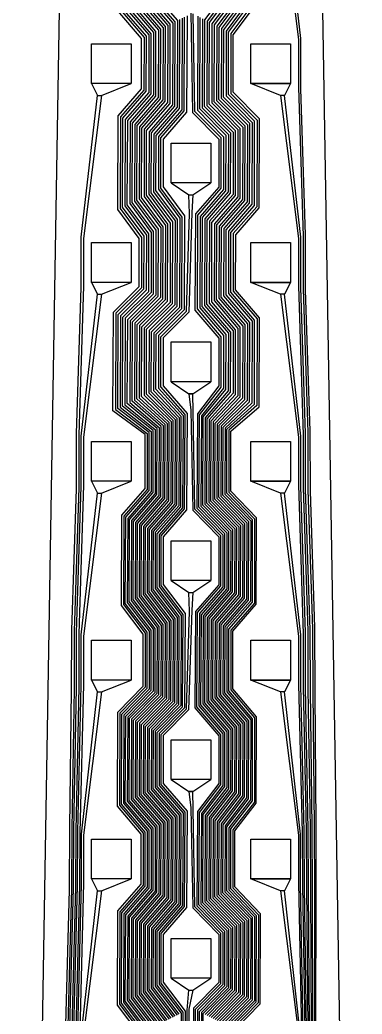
# Model space of a CAD drawing. Header units: inches. Extents: x 106592 to 209533, y 57057 to 74911.
# Drawn here: x 183841.7 to 183927.7, y 73787.4 to 74037.4 of the extents above; entities that cross this region are included whole.
import ezdxf

# ---------------------------------------------------------------- set-up
doc = ezdxf.new("R2010")
doc.units = ezdxf.units.IN
doc.header["$MEASUREMENT"] = 0
for name, color, linetype in [('metal', 221, 'Continuous'), ('nitride window', 40, 'Continuous'), ('profile', 140, 'Continuous')]:
    doc.layers.add(name, color=color, linetype=linetype)

msp = doc.modelspace()

# ---------------------------------------------------------------- linework, layer by layer
at = {"layer": 'metal'}
for points in [[(183907.21, 74068.39), (183911.7, 74032.42), (183911.7, 74020.39), (183912.89, 73983.03), (183912.91, 73969.79), (183914.08, 73933.65), (183914.11, 73919.19), (183915.27, 73884.27), (183915.31, 73868.59), (183915.67, 73834.48), (183915.71, 73818.39), (183915.71, 73784.39)], [(183916.11, 73784.59), (183916.21, 73818.14), (183916.16, 73834.73), (183915.91, 73868.29), (183915.87, 73884.58), (183914.71, 73918.89), (183914.67, 73933.96), (183913.51, 73969.49), (183913.48, 73983.34), (183912.31, 74020.09), (183912.29, 74032.73), (183908.21, 74068.39)], [(183876.71, 73784.89), (183871.21, 73792.14), (183871.28, 73810.76), (183877.16, 73817.52), (183877.21, 73835.14), (183871.21, 73842.14), (183871.28, 73860.76), (183877.65, 73867.26), (183877.71, 73885.39), (183872.21, 73892.64), (183872.27, 73910.25), (183878.15, 73917.01), (183878.21, 73935.64), (183871.11, 73942.09), (183871.18, 73960.82), (183877.65, 73967.26), (183877.71, 73985.39), (183872.31, 73992.69), (183872.37, 74010.2), (183878.25, 74016.96), (183878.31, 74035.69), (183872.31, 74042.69)], [(183872.91, 74042.99), (183878.91, 74035.99), (183878.84, 74016.65), (183872.97, 74009.89), (183872.91, 73992.99), (183878.31, 73985.69), (183878.25, 73966.96), (183871.77, 73960.51), (183871.71, 73942.39), (183878.71, 73935.89), (183878.64, 73916.75), (183872.77, 73909.99), (183872.71, 73892.89), (183878.21, 73885.64), (183878.15, 73867.01), (183871.77, 73860.51), (183871.71, 73842.39), (183877.71, 73835.39), (183877.65, 73817.26), (183871.77, 73810.51), (183871.71, 73792.39), (183877.21, 73785.14)], [(183877.71, 73785.39), (183872.21, 73792.64), (183872.27, 73810.25), (183878.15, 73817.01), (183878.21, 73835.64), (183872.21, 73842.64), (183872.27, 73860.25), (183878.64, 73866.75), (183878.71, 73885.89), (183873.21, 73893.14), (183873.26, 73909.73), (183879.14, 73916.49), (183879.21, 73936.14), (183872.31, 73942.69), (183872.37, 73960.2), (183878.84, 73966.65), (183878.91, 73985.99), (183873.51, 73993.29), (183873.56, 74009.58), (183879.44, 74016.34), (183879.51, 74036.29), (183873.51, 74043.29)], [(183874.11, 74043.59), (183880.11, 74036.59), (183880.03, 74016.03), (183874.16, 74009.27), (183874.11, 73993.59), (183879.51, 73986.29), (183879.44, 73966.34), (183872.97, 73959.89), (183872.91, 73942.99), (183879.71, 73936.39), (183879.64, 73916.23), (183873.76, 73909.48), (183873.71, 73893.39), (183879.21, 73886.14), (183879.14, 73866.49), (183872.77, 73859.99), (183872.71, 73842.89), (183878.71, 73835.89), (183878.64, 73816.75), (183872.77, 73809.99), (183872.71, 73792.89), (183878.21, 73785.64)], [(183878.71, 73785.89), (183873.21, 73793.14), (183873.26, 73809.73), (183879.14, 73816.49), (183879.21, 73836.14), (183873.21, 73843.14), (183873.26, 73859.73), (183879.64, 73866.23), (183879.71, 73886.39), (183874.21, 73893.64), (183874.26, 73909.22), (183880.13, 73915.98), (183880.21, 73936.64), (183873.51, 73943.29), (183873.56, 73959.58), (183880.03, 73966.03), (183880.11, 73986.59), (183874.71, 73993.89), (183874.75, 74008.96), (183880.63, 74015.72), (183880.71, 74036.89), (183874.71, 74043.89)], [(183875.31, 74044.19), (183881.31, 74037.19), (183881.22, 74015.41), (183875.35, 74008.65), (183875.31, 73994.19), (183880.71, 73986.89), (183880.63, 73965.72), (183874.16, 73959.27), (183874.11, 73943.59), (183880.71, 73936.89), (183880.63, 73915.72), (183874.75, 73908.96), (183874.71, 73893.89), (183880.21, 73886.64), (183880.13, 73865.98), (183873.76, 73859.48), (183873.71, 73843.39), (183879.71, 73836.39), (183879.64, 73816.23), (183873.76, 73809.48), (183873.71, 73793.39), (183879.21, 73786.14)], [(183889.79, 73786.54), (183896.16, 73793.04), (183896.21, 73809.64), (183889.71, 73816.39), (183889.79, 73836.54), (183895.17, 73843.55), (183895.21, 73859.14), (183889.21, 73866.14), (183889.29, 73886.79), (183895.17, 73893.55), (183895.21, 73909.14), (183888.71, 73915.89), (183888.8, 73937.05), (183894.67, 73943.81), (183894.71, 73958.89), (183888.71, 73965.89), (183888.8, 73987.05), (183894.67, 73993.81), (183894.71, 74008.89), (183888.11, 74015.59), (183888.2, 74037.36), (183893.48, 74044.43)], [(183894.08, 74044.12), (183888.8, 74037.05), (183888.71, 74015.89), (183895.31, 74009.19), (183895.27, 73993.5), (183889.39, 73986.74), (183889.31, 73966.19), (183895.31, 73959.19), (183895.27, 73943.5), (183889.29, 73936.79), (183889.21, 73916.14), (183895.71, 73909.39), (183895.67, 73893.29), (183889.79, 73886.54), (183889.71, 73866.39), (183895.71, 73859.39), (183895.67, 73843.29), (183890.29, 73836.28), (183890.21, 73816.64), (183896.71, 73809.89), (183896.66, 73792.78), (183890.29, 73786.28)], [(183890.78, 73786.02), (183897.16, 73792.52), (183897.21, 73810.14), (183890.71, 73816.89), (183890.78, 73836.02), (183896.16, 73843.04), (183896.21, 73859.64), (183890.21, 73866.64), (183890.29, 73886.28), (183896.16, 73893.04), (183896.21, 73909.64), (183889.71, 73916.39), (183889.79, 73936.54), (183895.87, 73943.19), (183895.91, 73959.49), (183889.91, 73966.49), (183889.99, 73986.43), (183895.87, 73993.19), (183895.91, 74009.49), (183889.31, 74016.19), (183889.39, 74036.74), (183894.67, 74043.81)], [(183895.27, 74043.5), (183889.99, 74036.43), (183889.91, 74016.49), (183896.51, 74009.79), (183896.46, 73992.88), (183890.58, 73986.12), (183890.51, 73966.79), (183896.51, 73959.79), (183896.46, 73942.88), (183890.29, 73936.28), (183890.21, 73916.64), (183896.71, 73909.89), (183896.66, 73892.78), (183890.78, 73886.02), (183890.71, 73866.89), (183896.71, 73859.89), (183896.66, 73842.78), (183891.28, 73835.76), (183891.21, 73817.14), (183897.71, 73810.39), (183897.65, 73792.26), (183891.28, 73785.76)], [(183891.77, 73785.51), (183898.15, 73792.01), (183898.21, 73810.64), (183891.71, 73817.39), (183891.77, 73835.51), (183897.16, 73842.52), (183897.21, 73860.14), (183891.21, 73867.14), (183891.28, 73885.76), (183897.16, 73892.52), (183897.21, 73910.14), (183890.71, 73916.89), (183890.78, 73936.02), (183897.06, 73942.57), (183897.11, 73960.09), (183891.11, 73967.09), (183891.18, 73985.82), (183897.06, 73992.57), (183897.11, 74010.09), (183890.51, 74016.79), (183890.58, 74036.12), (183895.87, 74043.19)], [(183896.46, 74042.88), (183891.18, 74035.82), (183891.11, 74017.09), (183897.71, 74010.39), (183897.65, 73992.26), (183891.77, 73985.51), (183891.71, 73967.39), (183897.71, 73960.39), (183897.65, 73942.26), (183891.28, 73935.76), (183891.21, 73917.14), (183897.71, 73910.39), (183897.65, 73892.26), (183891.77, 73885.51), (183891.71, 73867.39), (183897.71, 73860.39), (183897.65, 73842.26), (183892.27, 73835.25), (183892.21, 73817.64), (183898.71, 73810.89), (183898.64, 73791.75), (183892.27, 73785.25)], [(183892.77, 73784.99), (183899.14, 73791.49), (183899.21, 73811.14), (183892.71, 73817.89), (183892.77, 73834.99), (183898.15, 73842.01), (183898.21, 73860.64), (183892.21, 73867.64), (183892.27, 73885.25), (183898.15, 73892.01), (183898.21, 73910.64), (183891.71, 73917.39), (183891.77, 73935.51), (183898.25, 73941.96), (183898.31, 73960.69), (183892.31, 73967.69), (183892.37, 73985.2), (183898.25, 73991.96), (183898.31, 74010.69), (183891.71, 74017.39), (183891.77, 74035.51), (183897.06, 74042.57)], [(183872.71, 73782.89), (183867.21, 73790.14), (183867.31, 73812.82), (183873.19, 73819.58), (183873.21, 73833.14), (183867.21, 73840.14), (183867.31, 73862.82), (183873.68, 73869.33), (183873.71, 73883.39), (183868.21, 73890.64), (183868.3, 73912.31), (183874.18, 73919.07), (183874.21, 73933.64), (183866.31, 73939.69), (183866.42, 73963.29), (183872.89, 73969.74), (183872.91, 73982.99), (183867.51, 73990.29), (183867.61, 74012.67), (183873.48, 74019.43), (183873.51, 74033.29), (183867.51, 74040.29)], [(183868.11, 74040.59), (183874.11, 74033.59), (183874.08, 74019.12), (183868.2, 74012.36), (183868.11, 73990.59), (183873.51, 73983.29), (183873.48, 73969.43), (183867.01, 73962.98), (183866.91, 73939.99), (183874.71, 73933.89), (183874.67, 73918.81), (183868.8, 73912.05), (183868.71, 73890.89), (183874.21, 73883.64), (183874.18, 73869.07), (183867.81, 73862.57), (183867.71, 73840.39), (183873.71, 73833.39), (183873.68, 73819.33), (183867.81, 73812.57), (183867.71, 73790.39), (183873.21, 73783.14)], [(183873.71, 73783.39), (183868.21, 73790.64), (183868.3, 73812.31), (183874.18, 73819.07), (183874.21, 73833.64), (183868.21, 73840.64), (183868.3, 73862.31), (183874.67, 73868.81), (183874.71, 73883.89), (183869.21, 73891.14), (183869.29, 73911.79), (183875.17, 73918.55), (183875.21, 73934.14), (183867.51, 73940.29), (183867.61, 73962.67), (183874.08, 73969.12), (183874.11, 73983.59), (183868.71, 73990.89), (183868.8, 74012.05), (183874.67, 74018.81), (183874.71, 74033.89), (183868.71, 74040.89)], [(183869.31, 74041.19), (183875.31, 74034.19), (183875.27, 74018.5), (183869.39, 74011.74), (183869.31, 73991.19), (183874.71, 73983.89), (183874.67, 73968.81), (183868.2, 73962.36), (183868.11, 73940.59), (183875.71, 73934.39), (183875.67, 73918.29), (183869.79, 73911.54), (183869.71, 73891.39), (183875.21, 73884.14), (183875.17, 73868.55), (183868.8, 73862.05), (183868.71, 73840.89), (183874.71, 73833.89), (183874.67, 73818.81), (183868.8, 73812.05), (183868.71, 73790.89), (183874.21, 73783.64)], [(183874.71, 73783.89), (183869.21, 73791.14), (183869.29, 73811.79), (183875.17, 73818.55), (183875.21, 73834.14), (183869.21, 73841.14), (183869.29, 73861.79), (183875.67, 73868.29), (183875.71, 73884.39), (183870.21, 73891.64), (183870.29, 73911.28), (183876.16, 73918.04), (183876.21, 73934.64), (183868.71, 73940.89), (183868.8, 73962.05), (183875.27, 73968.5), (183875.31, 73984.19), (183869.91, 73991.49), (183869.99, 74011.43), (183875.87, 74018.19), (183875.91, 74034.49), (183869.91, 74041.49)], [(183870.51, 74041.79), (183876.51, 74034.79), (183876.46, 74017.88), (183870.58, 74011.12), (183870.51, 73991.79), (183875.91, 73984.49), (183875.87, 73968.19), (183869.39, 73961.74), (183869.31, 73941.19), (183876.71, 73934.89), (183876.66, 73917.78), (183870.78, 73911.02), (183870.71, 73891.89), (183876.21, 73884.64), (183876.16, 73868.04), (183869.79, 73861.54), (183869.71, 73841.39), (183875.71, 73834.39), (183875.67, 73818.29), (183869.79, 73811.54), (183869.71, 73791.39), (183875.21, 73784.14)], [(183875.71, 73784.39), (183870.21, 73791.64), (183870.29, 73811.28), (183876.16, 73818.04), (183876.21, 73834.64), (183870.21, 73841.64), (183870.29, 73861.28), (183876.66, 73867.78), (183876.71, 73884.89), (183871.21, 73892.14), (183871.28, 73910.76), (183877.16, 73917.52), (183877.21, 73935.14), (183869.91, 73941.49), (183869.99, 73961.43), (183876.46, 73967.88), (183876.51, 73984.79), (183871.11, 73992.09), (183871.18, 74010.82), (183877.06, 74017.57), (183877.11, 74035.09), (183871.11, 74042.09)], [(183871.71, 74042.39), (183877.71, 74035.39), (183877.65, 74017.26), (183871.77, 74010.51), (183871.71, 73992.39), (183877.11, 73985.09), (183877.06, 73967.57), (183870.58, 73961.12), (183870.51, 73941.79), (183877.71, 73935.39), (183877.65, 73917.26), (183871.77, 73910.51), (183871.71, 73892.39), (183877.21, 73885.14), (183877.16, 73867.52), (183870.78, 73861.02), (183870.71, 73841.89), (183876.71, 73834.89), (183876.66, 73817.78), (183870.78, 73811.02), (183870.71, 73791.89), (183876.21, 73784.64)], [(183897.65, 74042.26), (183892.37, 74035.2), (183892.31, 74017.69), (183898.91, 74010.99), (183898.84, 73991.65), (183892.97, 73984.89), (183892.91, 73967.99), (183898.91, 73960.99), (183898.84, 73941.65), (183892.27, 73935.25), (183892.21, 73917.64), (183898.71, 73910.89), (183898.64, 73891.75), (183892.77, 73884.99), (183892.71, 73867.89), (183898.71, 73860.89), (183898.64, 73841.75), (183893.26, 73834.73), (183893.21, 73818.14), (183899.71, 73811.39), (183899.64, 73791.23), (183893.26, 73784.73)], [(183893.76, 73784.48), (183900.13, 73790.98), (183900.21, 73811.64), (183893.71, 73818.39), (183893.76, 73834.48), (183899.14, 73841.49), (183899.21, 73861.14), (183893.21, 73868.14), (183893.26, 73884.73), (183899.14, 73891.49), (183899.21, 73911.14), (183892.71, 73917.89), (183892.77, 73934.99), (183899.44, 73941.34), (183899.51, 73961.29), (183893.51, 73968.29), (183893.56, 73984.58), (183899.44, 73991.34), (183899.51, 74011.29), (183892.91, 74017.99), (183892.97, 74034.89), (183898.25, 74041.96)], [(183898.84, 74041.65), (183893.56, 74034.58), (183893.51, 74018.29), (183900.11, 74011.59), (183900.03, 73991.03), (183894.16, 73984.27), (183894.11, 73968.59), (183900.11, 73961.59), (183900.03, 73941.03), (183893.26, 73934.73), (183893.21, 73918.14), (183899.71, 73911.39), (183899.64, 73891.23), (183893.76, 73884.48), (183893.71, 73868.39), (183899.71, 73861.39), (183899.64, 73841.23), (183894.26, 73834.22), (183894.21, 73818.64), (183900.71, 73811.89), (183900.63, 73790.72), (183894.26, 73784.22)], [(183894.75, 73783.96), (183901.12, 73790.46), (183901.21, 73812.14), (183894.71, 73818.89), (183894.75, 73833.96), (183900.13, 73840.98), (183900.21, 73861.64), (183894.21, 73868.64), (183894.26, 73884.22), (183900.13, 73890.98), (183900.21, 73911.64), (183893.71, 73918.39), (183893.76, 73934.48), (183900.63, 73940.72), (183900.71, 73961.89), (183894.71, 73968.89), (183894.75, 73983.96), (183900.63, 73990.72), (183900.71, 74011.89), (183894.11, 74018.59), (183894.16, 74034.27), (183899.44, 74041.34)], [(183900.03, 74041.03), (183894.75, 74033.96), (183894.71, 74018.89), (183901.31, 74012.19), (183901.22, 73990.41), (183895.35, 73983.65), (183895.31, 73969.19), (183901.31, 73962.19), (183901.22, 73940.41), (183894.26, 73934.22), (183894.21, 73918.64), (183900.71, 73911.89), (183900.63, 73890.72), (183894.75, 73883.96), (183894.71, 73868.89), (183900.71, 73861.89), (183900.63, 73840.72), (183895.25, 73833.7), (183895.21, 73819.14), (183901.71, 73812.39), (183901.62, 73790.2), (183895.25, 73783.7)], [(183895.74, 73783.45), (183902.12, 73789.95), (183902.21, 73812.64), (183895.71, 73819.39), (183895.74, 73833.45), (183901.12, 73840.46), (183901.21, 73862.14), (183895.21, 73869.14), (183895.25, 73883.7), (183901.12, 73890.46), (183901.21, 73912.14), (183894.71, 73918.89), (183894.75, 73933.96), (183901.82, 73940.1), (183901.91, 73962.49), (183895.91, 73969.49), (183895.94, 73983.34), (183901.82, 73990.1), (183901.91, 74012.49), (183895.31, 74019.19), (183895.35, 74033.65), (183900.63, 74040.72)], [(183871.71, 73782.39), (183866.21, 73789.64), (183866.32, 73813.34), (183872.19, 73820.1), (183872.21, 73832.64), (183866.21, 73839.64), (183866.32, 73863.34), (183872.69, 73869.84), (183872.71, 73882.89), (183867.21, 73890.14), (183867.31, 73912.82), (183873.19, 73919.58), (183873.21, 73933.14), (183865.11, 73939.09), (183865.23, 73963.91), (183871.7, 73970.36), (183871.71, 73982.39), (183866.31, 73989.69), (183866.42, 74013.29), (183872.29, 74020.05), (183872.31, 74032.69), (183866.31, 74039.69)], [(183866.91, 74039.99), (183872.91, 74032.99), (183872.89, 74019.74), (183867.01, 74012.98), (183866.91, 73989.99), (183872.31, 73982.69), (183872.29, 73970.05), (183865.82, 73963.6), (183865.71, 73939.39), (183873.71, 73933.39), (183873.68, 73919.33), (183867.81, 73912.57), (183867.71, 73890.39), (183873.21, 73883.14), (183873.19, 73869.58), (183866.81, 73863.08), (183866.71, 73839.89), (183872.71, 73832.89), (183872.69, 73819.84), (183866.81, 73813.08), (183866.71, 73789.89), (183872.21, 73782.64)], [(183882.51, 74037.79), (183882.41, 74014.79), (183876.54, 74008.03), (183876.51, 73994.79), (183881.91, 73987.49), (183881.82, 73965.1), (183875.35, 73958.65), (183875.31, 73944.19), (183881.71, 73937.39), (183881.62, 73915.2), (183875.74, 73908.45), (183875.71, 73894.39), (183881.21, 73887.14), (183881.12, 73865.46), (183874.75, 73858.96), (183874.71, 73843.89), (183880.71, 73836.89), (183880.63, 73815.72), (183874.75, 73808.96), (183874.71, 73793.89), (183880.21, 73786.64)], [(183880.71, 73786.89), (183875.21, 73794.14), (183875.25, 73808.7), (183881.12, 73815.46), (183881.21, 73837.14), (183875.21, 73844.14), (183875.25, 73858.7), (183881.62, 73865.2), (183881.71, 73887.39), (183876.21, 73894.64), (183876.24, 73908.19), (183882.12, 73914.95), (183882.21, 73937.64), (183875.91, 73944.49), (183875.94, 73958.34), (183882.41, 73964.79), (183882.51, 73987.79), (183877.11, 73995.09), (183877.13, 74007.73), (183883.01, 74014.48), (183883.11, 74038.09)], [(183883.71, 74038.39), (183883.61, 74014.17), (183877.73, 74007.42), (183877.73, 73995.39), (183883.11, 73988.09), (183883.01, 73964.48), (183876.54, 73958.03), (183876.51, 73944.79), (183882.71, 73937.89), (183882.61, 73914.69), (183876.74, 73907.93), (183876.71, 73894.89), (183882.21, 73887.64), (183882.12, 73864.95), (183875.74, 73858.45), (183875.71, 73844.39), (183881.71, 73837.39), (183881.62, 73815.2), (183875.74, 73808.45), (183875.71, 73794.39), (183881.21, 73787.14)], [(183884.63, 74039.22), (183885.11, 74014.09), (183891.71, 74007.39), (183891.7, 73995.36), (183885.82, 73988.6), (183885.71, 73964.39), (183891.71, 73957.39), (183891.7, 73945.36), (183886.32, 73938.34), (183886.21, 73914.64), (183892.71, 73907.89), (183892.69, 73894.84), (183886.81, 73888.08), (183886.71, 73864.89), (183892.71, 73857.89), (183892.69, 73844.84), (183887.31, 73837.82), (183887.21, 73815.14), (183893.71, 73808.39), (183893.68, 73794.33), (183887.31, 73787.82), (183887.21, 73765.14)], [(183887.71, 73765.39), (183887.81, 73787.57), (183894.18, 73794.07), (183894.21, 73808.64), (183887.71, 73815.39), (183887.81, 73837.57), (183893.19, 73844.58), (183893.21, 73858.14), (183887.21, 73865.14), (183887.31, 73887.82), (183893.19, 73894.58), (183893.21, 73908.14), (183886.71, 73914.89), (183886.81, 73938.08), (183892.29, 73945.05), (183892.31, 73957.69), (183886.31, 73964.69), (183886.42, 73988.29), (183892.29, 73995.05), (183892.31, 74007.69), (183885.71, 74014.39), (183885.23, 74038.91)], [(183886.42, 74038.29), (183886.31, 74014.69), (183892.91, 74007.99), (183892.89, 73994.74), (183887.01, 73987.98), (183886.91, 73964.99), (183892.91, 73957.99), (183892.89, 73944.74), (183887.31, 73937.82), (183887.21, 73915.14), (183893.71, 73908.39), (183893.68, 73894.33), (183887.81, 73887.57), (183887.71, 73865.39), (183893.71, 73858.39), (183893.68, 73844.33), (183888.3, 73837.31), (183888.21, 73815.64), (183894.71, 73808.89), (183894.67, 73793.81), (183888.3, 73787.31)], [(183888.8, 73787.05), (183895.17, 73793.55), (183895.21, 73809.14), (183888.71, 73815.89), (183888.8, 73837.05), (183894.18, 73844.07), (183894.21, 73858.64), (183888.21, 73865.64), (183888.3, 73887.31), (183894.18, 73894.07), (183894.21, 73908.64), (183887.71, 73915.39), (183887.81, 73937.57), (183893.48, 73944.43), (183893.51, 73958.29), (183887.51, 73965.29), (183887.61, 73987.67), (183893.48, 73994.43), (183893.51, 74008.29), (183886.91, 74014.99), (183887.01, 74037.98)], [(183887.61, 74037.67), (183887.51, 74015.29), (183894.11, 74008.59), (183894.08, 73994.12), (183888.2, 73987.36), (183888.11, 73965.59), (183894.11, 73958.59), (183894.08, 73944.12), (183888.3, 73937.31), (183888.21, 73915.64), (183894.71, 73908.89), (183894.67, 73893.81), (183888.8, 73887.05), (183888.71, 73865.89), (183894.71, 73858.89), (183894.67, 73843.81), (183889.29, 73836.79), (183889.21, 73816.14), (183895.71, 73809.39), (183895.67, 73793.29), (183889.29, 73786.79)], [(183879.71, 73786.39), (183874.21, 73793.64), (183874.26, 73809.22), (183880.13, 73815.98), (183880.21, 73836.64), (183874.21, 73843.64), (183874.26, 73859.22), (183880.63, 73865.72), (183880.71, 73886.89), (183875.21, 73894.14), (183875.25, 73908.7), (183881.12, 73915.46), (183881.21, 73937.14), (183874.71, 73943.89), (183874.75, 73958.96), (183881.22, 73965.41), (183881.31, 73987.19), (183875.91, 73994.49), (183875.94, 74008.34), (183881.82, 74015.1), (183881.91, 74037.49)], [(183853.26, 73784.73), (183854.21, 73818.64), (183854.26, 73834.22), (183854.71, 73868.89), (183854.75, 73883.96), (183855.91, 73919.49), (183855.94, 73933.34), (183857.11, 73970.09), (183857.13, 73982.73), (183861.21, 74018.39), (183861.21, 74018.39), (183862.21, 74018.39), (183857.73, 73982.42), (183857.73, 73970.39), (183856.54, 73933.03), (183856.51, 73919.79), (183855.35, 73883.65), (183855.31, 73869.19), (183854.75, 73833.96), (183854.71, 73818.89), (183853.76, 73784.48)], [(183915.31, 73784.19), (183915.21, 73818.64), (183915.17, 73834.22), (183914.71, 73868.89), (183914.67, 73883.96), (183913.51, 73919.49), (183913.48, 73933.34), (183912.31, 73970.09), (183912.29, 73982.73), (183908.21, 74018.39), (183908.21, 74018.39), (183907.21, 74018.39), (183911.7, 73982.42), (183911.7, 73970.39), (183912.89, 73933.03), (183912.91, 73919.79), (183914.08, 73883.65), (183914.11, 73869.19), (183914.67, 73833.96), (183914.71, 73818.89), (183914.91, 73783.99)], [(183881.71, 73787.39), (183876.21, 73794.64), (183876.24, 73808.19), (183882.12, 73814.95), (183882.21, 73837.64), (183876.21, 73844.64), (183876.24, 73858.19), (183882.61, 73864.69), (183882.71, 73887.89), (183877.21, 73895.14), (183877.23, 73907.67), (183883.11, 73914.43), (183883.21, 73938.14), (183877.11, 73945.09), (183877.13, 73957.73), (183883.61, 73964.17), (183884.31, 73988.69), (183884.21, 73993.39), (183884.21, 73993.39), (183885.21, 73993.39), (183884.91, 73988.99), (183884.2, 73963.86), (183877.73, 73957.42), (183877.73, 73945.39), (183883.71, 73938.39), (183883.61, 73914.17), (183877.73, 73907.42), (183877.73, 73895.39), (183883.21, 73888.14), (183883.11, 73864.43), (183876.74, 73857.93), (183876.71, 73844.89), (183882.71, 73837.89), (183882.61, 73814.69), (183876.74, 73807.93), (183876.71, 73794.89), (183882.21, 73787.64), (183882.12, 73764.95)], [(183854.26, 73784.22), (183855.21, 73819.14), (183855.25, 73833.7), (183855.91, 73869.49), (183855.94, 73883.34), (183857.11, 73920.09), (183857.13, 73932.73), (183861.21, 73968.39), (183861.21, 73968.39), (183862.21, 73968.39), (183857.73, 73932.42), (183857.73, 73920.39), (183856.54, 73883.03), (183856.54, 73869.8), (183855.74, 73833.45), (183855.71, 73819.39), (183854.75, 73783.96)], [(183914.51, 73783.79), (183914.21, 73819.14), (183914.18, 73833.7), (183913.51, 73869.49), (183913.48, 73883.34), (183912.31, 73920.09), (183912.29, 73932.73), (183908.21, 73968.39), (183908.21, 73968.39), (183907.21, 73968.39), (183911.7, 73932.42), (183911.7, 73920.39), (183912.89, 73883.03), (183912.89, 73869.8), (183913.68, 73833.45), (183913.71, 73819.39), (183914.11, 73783.59)], [(183886.71, 73764.89), (183886.81, 73788.08), (183893.19, 73794.58), (183893.21, 73808.14), (183886.71, 73814.89), (183886.81, 73838.08), (183892.19, 73845.1), (183892.21, 73857.64), (183886.21, 73864.64), (183886.32, 73888.34), (183892.19, 73895.1), (183892.21, 73907.64), (183885.71, 73914.39), (183885.23, 73938.91), (183885.21, 73943.39), (183885.21, 73943.39), (183884.21, 73943.39), (183884.63, 73939.22), (183885.21, 73914.14), (183891.71, 73907.39), (183891.7, 73895.36), (183885.82, 73888.6), (183885.71, 73864.39), (183891.71, 73857.39), (183891.7, 73845.36), (183886.32, 73838.34), (183886.21, 73814.64), (183892.71, 73807.89), (183892.69, 73794.84), (183886.32, 73788.34), (183886.21, 73764.64)], [(183855.25, 73783.7), (183856.21, 73819.64), (183856.24, 73833.19), (183857.11, 73870.09), (183857.13, 73882.73), (183861.21, 73918.39), (183861.21, 73918.39), (183862.21, 73918.39), (183857.73, 73882.42), (183857.73, 73870.39), (183856.74, 73832.93), (183856.71, 73819.89), (183855.74, 73783.45)], [(183913.71, 73783.39), (183913.21, 73819.64), (183913.19, 73833.19), (183912.31, 73870.09), (183912.29, 73882.73), (183908.21, 73918.39), (183908.21, 73918.39), (183907.21, 73918.39), (183911.7, 73882.42), (183911.7, 73870.39), (183912.69, 73832.93), (183912.71, 73819.89), (183913.31, 73783.19)], [(183882.61, 73764.69), (183882.71, 73787.89), (183877.21, 73795.14), (183877.23, 73807.67), (183883.11, 73814.43), (183883.21, 73838.14), (183877.21, 73845.14), (183877.23, 73857.67), (183883.61, 73864.17), (183884.31, 73888.69), (183884.21, 73893.39), (183884.21, 73893.39), (183885.21, 73893.39), (183884.91, 73888.99), (183884.1, 73863.92), (183877.73, 73857.42), (183877.73, 73845.39), (183883.71, 73838.39), (183883.61, 73814.17), (183877.73, 73807.42), (183877.73, 73795.39), (183883.21, 73788.14), (183883.11, 73764.43)], [(183856.24, 73783.19), (183857.21, 73820.14), (183857.23, 73832.67), (183861.21, 73868.39), (183861.21, 73868.39), (183862.21, 73868.39), (183857.73, 73832.42), (183857.73, 73820.39), (183856.74, 73782.93)], [(183912.91, 73782.99), (183912.21, 73820.14), (183912.19, 73832.67), (183908.21, 73868.39), (183908.21, 73868.39), (183907.21, 73868.39), (183911.7, 73832.42), (183911.7, 73820.39), (183912.51, 73782.79)], [(183885.71, 73764.39), (183885.82, 73788.6), (183892.19, 73795.1), (183892.21, 73807.64), (183885.71, 73814.39), (183885.23, 73838.91), (183885.21, 73843.39), (183885.21, 73843.39), (183884.21, 73843.39), (183884.63, 73839.22), (183885.21, 73814.14), (183891.71, 73807.39), (183891.7, 73795.36), (183885.32, 73788.85), (183885.21, 73764.14)], [(183857.23, 73782.67), (183861.21, 73818.39), (183861.21, 73818.39), (183862.21, 73818.39), (183857.73, 73782.42)], [(183912.11, 73782.59), (183908.21, 73818.39), (183908.21, 73818.39), (183907.21, 73818.39), (183911.71, 73782.39)], [(183883.61, 73764.17), (183883.71, 73788.39), (183884.21, 73793.39), (183884.21, 73793.39), (183885.21, 73793.39), (183884.21, 73788.64), (183884.1, 73763.92)]]:
    msp.add_lwpolyline(points, dxfattribs=at)
for points in [[(183859.71, 74031.39), (183869.71, 74031.39), (183869.71, 74021.39), (183859.71, 74021.39)], [(183899.71, 74031.39), (183909.71, 74031.39), (183909.71, 74021.39), (183899.71, 74021.39)], [(183869.71, 74021.39), (183859.71, 74021.39), (183861.21, 74018.39), (183862.21, 74018.39), (183869.71, 74021.39)], [(183899.71, 74021.39), (183909.71, 74021.39), (183908.21, 74018.39), (183907.21, 74018.39), (183899.71, 74021.39)], [(183879.71, 74006.39), (183889.71, 74006.39), (183889.71, 73996.39), (183879.71, 73996.39)], [(183889.71, 73996.39), (183879.71, 73996.39), (183884.21, 73993.39), (183885.21, 73993.39), (183889.71, 73996.39)], [(183859.71, 73981.39), (183869.71, 73981.39), (183869.71, 73971.39), (183859.71, 73971.39)], [(183899.71, 73981.39), (183909.71, 73981.39), (183909.71, 73971.39), (183899.71, 73971.39)], [(183869.71, 73971.39), (183859.71, 73971.39), (183861.21, 73968.39), (183862.21, 73968.39), (183869.71, 73971.39)], [(183899.71, 73971.39), (183909.71, 73971.39), (183908.21, 73968.39), (183907.21, 73968.39), (183899.71, 73971.39)], [(183879.71, 73956.39), (183889.71, 73956.39), (183889.71, 73946.39), (183879.71, 73946.39)], [(183889.71, 73946.39), (183879.71, 73946.39), (183884.21, 73943.39), (183885.21, 73943.39), (183889.71, 73946.39)], [(183859.71, 73931.39), (183869.71, 73931.39), (183869.71, 73921.39), (183859.71, 73921.39)], [(183899.71, 73931.39), (183909.71, 73931.39), (183909.71, 73921.39), (183899.71, 73921.39)], [(183869.71, 73921.39), (183859.71, 73921.39), (183861.21, 73918.39), (183862.21, 73918.39), (183869.71, 73921.39)], [(183899.71, 73921.39), (183909.71, 73921.39), (183908.21, 73918.39), (183907.21, 73918.39), (183899.71, 73921.39)], [(183879.71, 73906.39), (183889.71, 73906.39), (183889.71, 73896.39), (183879.71, 73896.39)], [(183889.71, 73896.39), (183879.71, 73896.39), (183884.21, 73893.39), (183885.21, 73893.39), (183889.71, 73896.39)], [(183859.71, 73881.39), (183869.71, 73881.39), (183869.71, 73871.39), (183859.71, 73871.39)], [(183899.71, 73881.39), (183909.71, 73881.39), (183909.71, 73871.39), (183899.71, 73871.39)], [(183869.71, 73871.39), (183859.71, 73871.39), (183861.21, 73868.39), (183862.21, 73868.39), (183869.71, 73871.39)], [(183899.71, 73871.39), (183909.71, 73871.39), (183908.21, 73868.39), (183907.21, 73868.39), (183899.71, 73871.39)], [(183879.71, 73856.39), (183889.71, 73856.39), (183889.71, 73846.39), (183879.71, 73846.39)], [(183889.71, 73846.39), (183879.71, 73846.39), (183884.21, 73843.39), (183885.21, 73843.39), (183889.71, 73846.39)], [(183859.71, 73831.39), (183869.71, 73831.39), (183869.71, 73821.39), (183859.71, 73821.39)], [(183899.71, 73831.39), (183909.71, 73831.39), (183909.71, 73821.39), (183899.71, 73821.39)], [(183869.71, 73821.39), (183859.71, 73821.39), (183861.21, 73818.39), (183862.21, 73818.39), (183869.71, 73821.39)], [(183899.71, 73821.39), (183909.71, 73821.39), (183908.21, 73818.39), (183907.21, 73818.39), (183899.71, 73821.39)], [(183879.71, 73806.39), (183889.71, 73806.39), (183889.71, 73796.39), (183879.71, 73796.39)], [(183889.71, 73796.39), (183879.71, 73796.39), (183884.21, 73793.39), (183885.21, 73793.39), (183889.71, 73796.39)]]:
    msp.add_lwpolyline(points, close=True, dxfattribs=at)
at = {"layer": 'nitride window'}
for points in [[(183859.71, 74031.39), (183869.71, 74031.39), (183869.71, 74021.39), (183859.71, 74021.39)], [(183899.71, 74031.39), (183909.71, 74031.39), (183909.71, 74021.39), (183899.71, 74021.39)], [(183879.71, 74006.39), (183889.71, 74006.39), (183889.71, 73996.39), (183879.71, 73996.39)], [(183859.71, 73981.39), (183869.71, 73981.39), (183869.71, 73971.39), (183859.71, 73971.39)], [(183899.71, 73981.39), (183909.71, 73981.39), (183909.71, 73971.39), (183899.71, 73971.39)], [(183879.71, 73956.39), (183889.71, 73956.39), (183889.71, 73946.39), (183879.71, 73946.39)], [(183859.71, 73931.39), (183869.71, 73931.39), (183869.71, 73921.39), (183859.71, 73921.39)], [(183899.71, 73931.39), (183909.71, 73931.39), (183909.71, 73921.39), (183899.71, 73921.39)], [(183879.71, 73906.39), (183889.71, 73906.39), (183889.71, 73896.39), (183879.71, 73896.39)], [(183859.71, 73881.39), (183869.71, 73881.39), (183869.71, 73871.39), (183859.71, 73871.39)], [(183899.71, 73881.39), (183909.71, 73881.39), (183909.71, 73871.39), (183899.71, 73871.39)], [(183879.71, 73856.39), (183889.71, 73856.39), (183889.71, 73846.39), (183879.71, 73846.39)], [(183859.71, 73831.39), (183869.71, 73831.39), (183869.71, 73821.39), (183859.71, 73821.39)], [(183899.71, 73831.39), (183909.71, 73831.39), (183909.71, 73821.39), (183899.71, 73821.39)], [(183879.71, 73806.39), (183889.71, 73806.39), (183889.71, 73796.39), (183879.71, 73796.39)]]:
    msp.add_lwpolyline(points, close=True, dxfattribs=at)
at = {"layer": 'profile'}
msp.add_lwpolyline([(183884.71, 74411.39), (183896.71, 74377.39), (183904.71, 74351.39), (183909.71, 74331.39), (183913.71, 74281.39), (183927.71, 73441.39), (183927.71, 71911.39), (183841.71, 71911.39), (183841.71, 73441.39), (183855.71, 74281.39), (183859.71, 74331.39), (183864.71, 74351.39), (183872.71, 74377.39)], close=True, dxfattribs=at)

doc.saveas('drawing.dxf')
